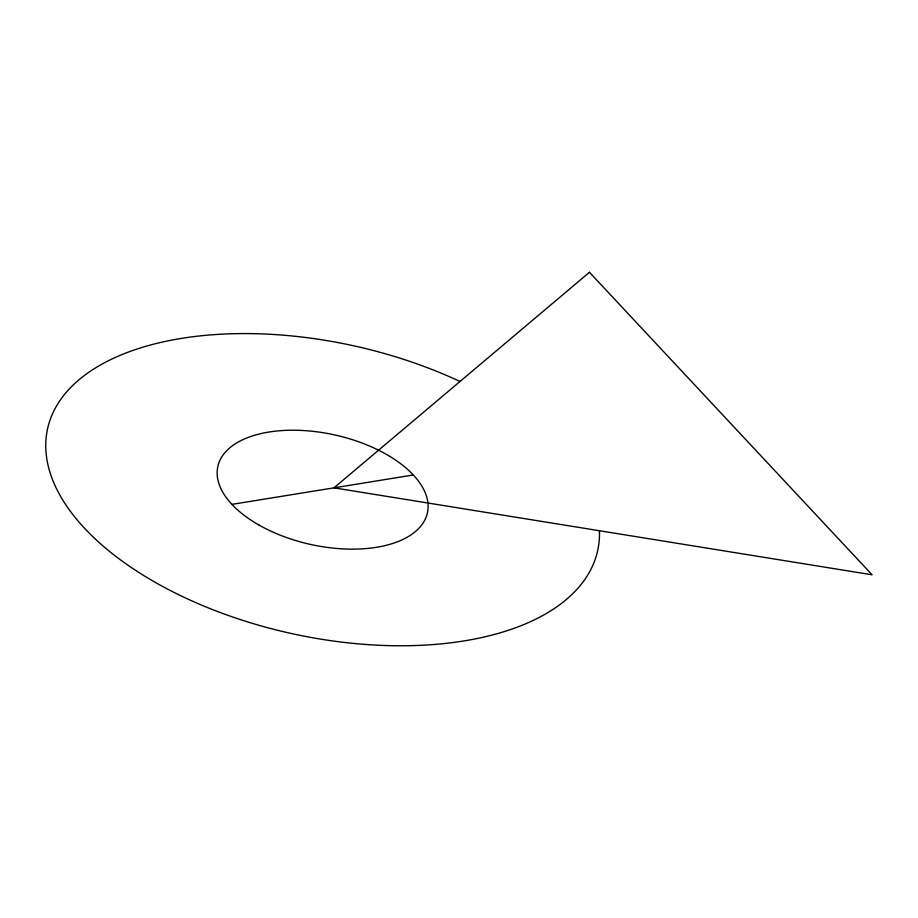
<?xml version="1.0" encoding="UTF-8"?>
<svg xmlns="http://www.w3.org/2000/svg" width="918" height="918" viewBox="0 0 918 918"><rect width="100%" height="100%" fill="white"/><g stroke="black" fill="none" stroke-linecap="round" stroke-linejoin="round"><path stroke-width="1.38" d="M231.933 504.372L413.329 474.985M599.443 530.742A281.711 147.19 12.5 0 1 278.556 630.517A281.711 147.19 12.5 0 1 61.563 398.274A281.711 147.19 12.5 0 1 460.01 381.498M589.448 272.279L333.968 487.837L872.1 574.794L589.448 272.279M259.186 525.165A107.314 56.067 12.5 0 0 427.318 513.265A107.314 56.067 12.5 0 0 281.39 430.611A107.314 56.067 12.5 0 0 259.186 525.165"/></g></svg>
